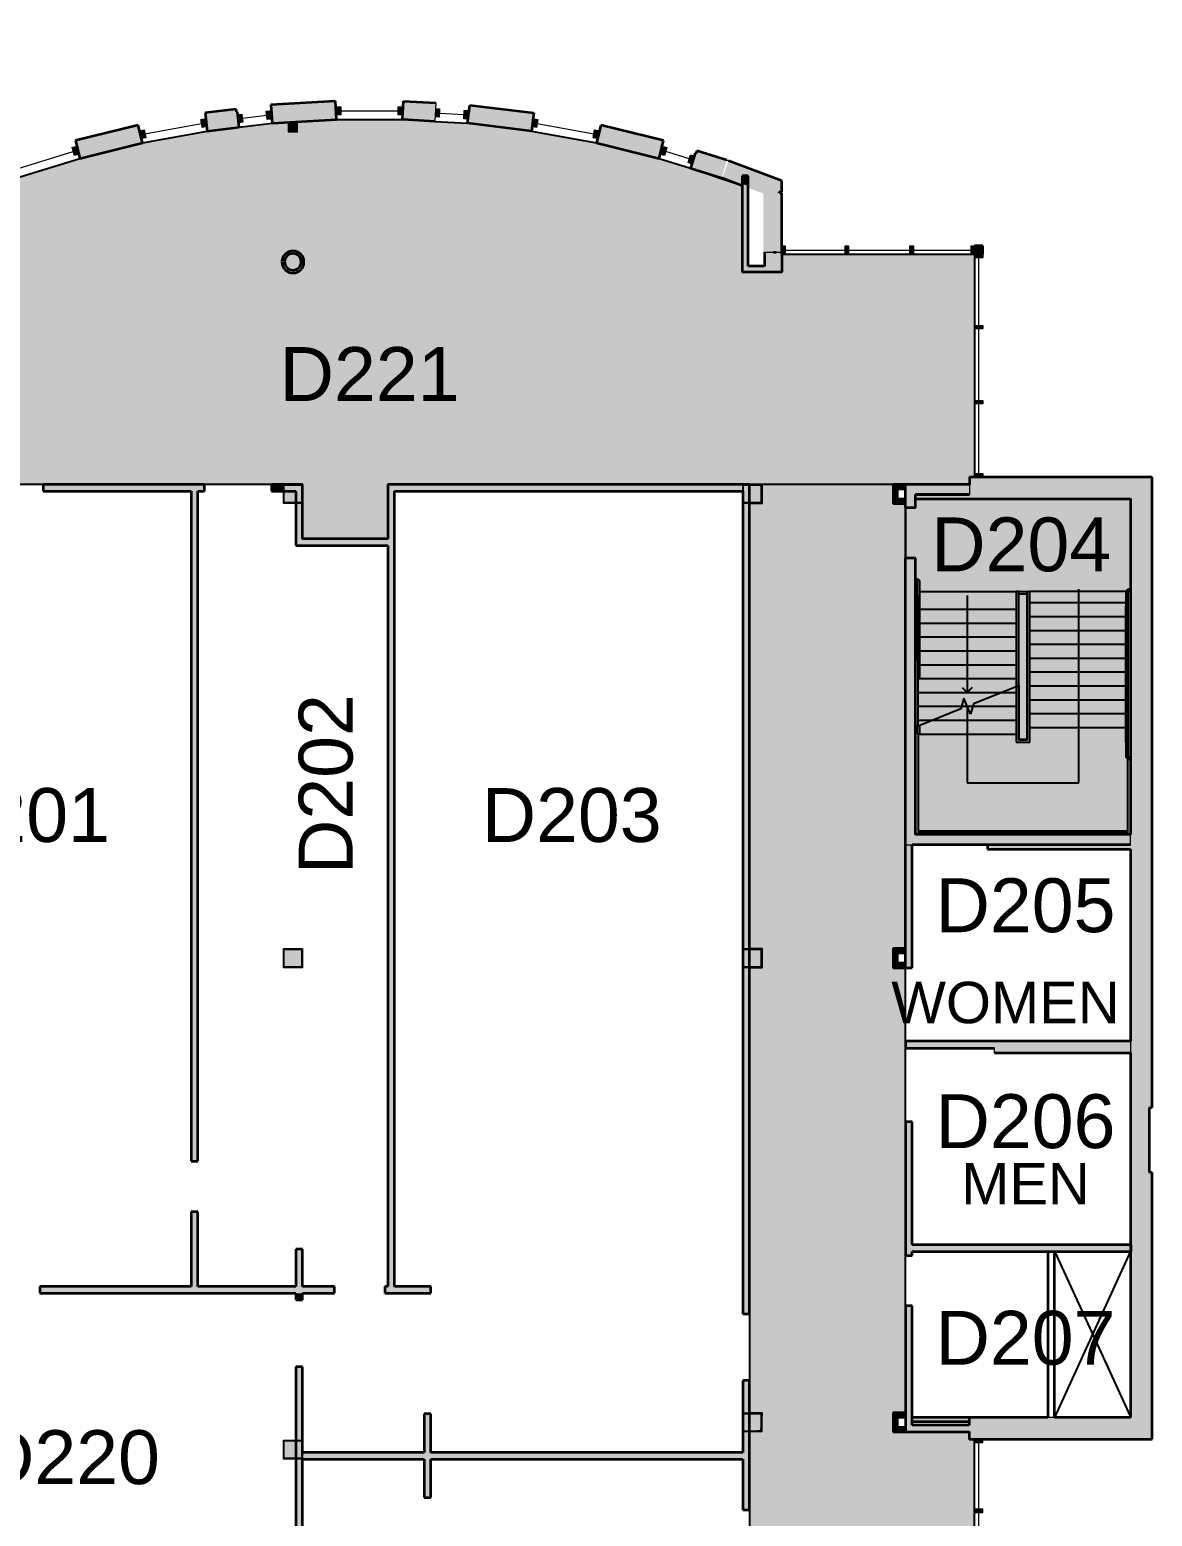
# Model space of a CAD drawing. Extents: x 674 to 9317, y -1087 to 3542.
# Drawn here: x 8124 to 8936, y 1710 to 2786 of the extents above; entities that cross this region are included whole.
import ezdxf

# ---------------------------------------------------------------- set-up
doc = ezdxf.new("R2010")
doc.units = 0
doc.header["$LTSCALE"] = 0.004
doc.header["$MEASUREMENT"] = 0
for name, color, linetype in [('CORRIDOR HATCH', 253, 'CONTINUOUS'), ('SOLID', 7, 'CONTINUOUS'), ('STAIR', 252, 'CONTINUOUS')]:
    doc.layers.add(name, color=color, linetype=linetype)
for name, color, linetype, lineweight in [('Room Number', 7, 'CONTINUOUS', 9), ('S-COLS', 7, 'CONTINUOUS', 9), ('WALL', 7, 'CONTINUOUS', 0)]:
    doc.layers.add(name, color=color, linetype=linetype, lineweight=lineweight)
doc.styles.add('style3', font='arial.ttf')

# ---------------------------------------------------------------- blocks, each defined once
blk = doc.blocks.new('Railing - Railing_1-75-Second Floor Plan')
at = {"layer": 'STAIR'}
for p, q in [((-91941, 101381), (-91941, 101423)), ((-91732, 101423), (-91941, 101423)), ((-89173, 101423), (-91732, 101423)), ((-89173, 101177), (-89173, 101423)), ((-91732, 101381), (-91941, 101381)), ((-91937, 101381), (-91937, 101222)), ((-91895, 101222), (-91937, 101222)), ((-91937, 101222), (-91937, 101177)), ((-91937, 101177), (-91872, 101177)), ((-91895, 101381), (-91895, 101222)), ((-91895, 101222), (-91895, 101219)), ((-91895, 101219), (-91872, 101219)), ((-91872, 101219), (-90212, 101219)), ((-91872, 101177), (-90195, 101177)), ((-89215, 101381), (-91732, 101381)), ((-90195, 101177), (-90212, 101219)), ((-90212, 101219), (-89322, 101219)), ((-90195, 101177), (-89322, 101177)), ((-89322, 101219), (-89215, 101219)), ((-89322, 101177), (-89173, 101177)), ((-89215, 101219), (-89215, 101381))]:
    blk.add_line(p, q, dxfattribs=at)
blk = doc.blocks.new('Railing - 1 1_2_ Handrail_1-17-Second Floor Plan')
at = {"layer": 'STAIR'}
for p, q in [((19, 0), (-19, 0)), ((-19, 0), (-19, -267)), ((19, -267), (19, 0)), ((-38, -286), (-57, -286)), ((-57, -324), (-38, -324)), ((-25, -280), (-25, -280)), ((-16, -320), (-16, -319)), ((2, -307), (2, -307)), ((15, -289), (15, -289))]:
    blk.add_line(p, q, dxfattribs=at)
for points in [[(-19, -267), (-19, -267), (-19, -268), (-19, -269), (-19, -270), (-19, -270), (-20, -271), (-20, -272), (-20, -273), (-20, -273), (-21, -274), (-21, -275), (-21, -275), (-22, -276), (-22, -277), (-22, -277), (-23, -278), (-23, -279), (-24, -279), (-24, -280), (-25, -280)], [(15, -289), (15, -287), (16, -285), (17, -283), (17, -281), (18, -279), (18, -276), (19, -274), (19, -272), (19, -270), (19, -267), (19, -267)], [(-25, -280), (-25, -280), (-25, -281), (-26, -281), (-27, -282), (-27, -282), (-28, -283), (-28, -283), (-29, -284), (-30, -284), (-30, -284), (-31, -284), (-32, -285), (-33, -285), (-33, -285), (-34, -285), (-35, -285), (-36, -286), (-36, -286), (-37, -286), (-38, -286), (-38, -286)], [(-38, -324), (-36, -324), (-34, -324), (-31, -323), (-29, -323), (-27, -323), (-25, -322), (-22, -322), (-20, -321), (-18, -320), (-16, -320)], [(-16, -319), (-16, -319), (-14, -318), (-12, -317), (-10, -316), (-8, -315), (-6, -314), (-4, -313), (-2, -311), (0, -310), (1, -308), (2, -307)], [(2, -307), (3, -307), (4, -305), (6, -303), (7, -301), (9, -299), (10, -298), (11, -296), (12, -294), (13, -292), (14, -290), (15, -289)]]:
    blk.add_lwpolyline(points, dxfattribs=at)
blk = doc.blocks.new('Railing - Railing_1-98-Second Floor Plan')
at = {"layer": 'STAIR'}
for p, q in [((-91862, 99396), (-91862, 99401)), ((-90342, 99401), (-91862, 99401)), ((-91862, 99359), (-91862, 99364)), ((-90661, 99359), (-91862, 99359)), ((-89472, 99373), (-89483, 99401)), ((-89322, 99401), (-89483, 99401)), ((-89466, 99359), (-89472, 99373)), ((-89322, 99359), (-89466, 99359)), ((-89322, 99401), (-89322, 99359))]:
    blk.add_line(p, q, dxfattribs=at)
at = {"layer": 'STAIR', "extrusion": (0, 0, -1), "zscale": -1, "rotation": 90}
blk.add_blockref('Railing - 1 1_2_ Handrail_1-17-Second Floor Plan', (91850, 99380), dxfattribs=at)
blk = doc.blocks.new('Railing - 1 1_2_ Handrail_1-16-Second Floor Plan')
at = {"layer": 'STAIR'}
for p, q in [((-57, 324), (-57, 286)), ((-38, 324), (-57, 324)), ((-57, 286), (-38, 286)), ((-25, 280), (-25, 280)), ((-16, 319), (-16, 320)), ((2, 307), (2, 307)), ((15, 289), (15, 289)), ((-19, 267), (-19, 13)), ((19, 13), (19, 267)), ((2, 0), (-2, 0))]:
    blk.add_line(p, q, dxfattribs=at)
for points in [[(-16, 320), (-17, 320), (-20, 321), (-22, 321), (-24, 322), (-26, 323), (-28, 323), (-31, 323), (-33, 324), (-35, 324), (-37, 324), (-38, 324)], [(-38, 286), (-37, 286), (-37, 286), (-36, 286), (-35, 286), (-34, 285), (-34, 285), (-33, 285), (-32, 285), (-31, 285), (-31, 284), (-30, 284), (-29, 284), (-29, 283), (-28, 283), (-27, 282), (-27, 282), (-26, 282), (-26, 281), (-25, 281), (-25, 280)], [(-25, 280), (-24, 280), (-24, 279), (-23, 279), (-23, 278), (-22, 278), (-22, 277), (-22, 276), (-21, 276), (-21, 275), (-21, 274), (-20, 274), (-20, 273), (-20, 272), (-20, 271), (-19, 271), (-19, 270), (-19, 269), (-19, 268), (-19, 268), (-19, 267), (-19, 267)], [(2, 307), (2, 308), (0, 309), (-2, 311), (-3, 312), (-5, 314), (-7, 315), (-9, 316), (-11, 317), (-13, 318), (-15, 319), (-16, 319)], [(15, 289), (15, 289), (14, 291), (13, 293), (11, 295), (10, 297), (9, 299), (8, 301), (6, 303), (5, 304), (3, 306), (2, 307)], [(19, 267), (19, 269), (19, 271), (19, 274), (18, 276), (18, 278), (17, 280), (17, 282), (16, 285), (15, 287), (15, 289)]]:
    blk.add_lwpolyline(points, dxfattribs=at)
blk = doc.blocks.new('Railing - 1 1_2_ Handrail_1-15-Second Floor Plan')
at = {"layer": 'STAIR'}
for p, q in [((-19, -13), (-19, -267)), ((-2, 0), (2, 0)), ((19, -267), (19, -13)), ((-57, -286), (-57, -324)), ((-38, -286), (-57, -286)), ((-57, -324), (-38, -324)), ((-25, -280), (-25, -280)), ((-16, -320), (-16, -319)), ((2, -307), (2, -307)), ((15, -289), (15, -289))]:
    blk.add_line(p, q, dxfattribs=at)
for points in [[(-19, -267), (-19, -267), (-19, -268), (-19, -269), (-19, -270), (-19, -270), (-20, -271), (-20, -272), (-20, -273), (-20, -273), (-21, -274), (-21, -275), (-21, -275), (-22, -276), (-22, -277), (-22, -277), (-23, -278), (-23, -279), (-24, -279), (-24, -280), (-25, -280)], [(15, -289), (15, -287), (16, -285), (17, -283), (17, -281), (18, -279), (18, -276), (19, -274), (19, -272), (19, -270), (19, -267), (19, -267)], [(-25, -280), (-25, -280), (-25, -281), (-26, -281), (-27, -282), (-27, -282), (-28, -283), (-28, -283), (-29, -284), (-30, -284), (-30, -284), (-31, -284), (-32, -285), (-33, -285), (-33, -285), (-34, -285), (-35, -285), (-36, -286), (-36, -286), (-37, -286), (-38, -286), (-38, -286)], [(-38, -324), (-36, -324), (-34, -324), (-31, -323), (-29, -323), (-27, -323), (-25, -322), (-22, -322), (-20, -321), (-18, -320), (-16, -320)], [(-16, -319), (-16, -319), (-14, -318), (-12, -317), (-10, -316), (-8, -315), (-6, -314), (-4, -313), (-2, -311), (0, -310), (1, -308), (2, -307)], [(2, -307), (3, -307), (4, -305), (6, -303), (7, -301), (9, -299), (10, -298), (11, -296), (12, -294), (13, -292), (14, -290), (15, -289)]]:
    blk.add_lwpolyline(points, dxfattribs=at)
blk = doc.blocks.new('Railing - Railing_1-102-Second Floor Plan')
at = {"layer": 'STAIR'}
for p, q in [((-91671, 103191), (-91671, 103233)), ((-89171, 103233), (-91671, 103233)), ((-89171, 103191), (-91671, 103191)), ((-89171, 103233), (-89171, 103228)), ((-89171, 103196), (-89171, 103191))]:
    blk.add_line(p, q, dxfattribs=at)
at = {"layer": 'STAIR', "rotation": 270}
for name, p in [('Railing - 1 1_2_ Handrail_1-15-Second Floor Plan', (-91659, 103212)), ('Railing - 1 1_2_ Handrail_1-16-Second Floor Plan', (-89184, 103212))]:
    blk.add_blockref(name, p, dxfattribs=at)
blk = doc.blocks.new('Column - Architectural - Gypsum Fire Rating Wrap - 16mm Type X Gypsum - 350x350_1-113-Second Floor Plan')
at = {"layer": 'S-COLS'}
for p, q in [((-175, 175), (175, 175)), ((-175, -175), (-175, 175)), ((-175, 159), (175, 159)), ((-159, -159), (-159, 159)), ((159, 159), (159, -159)), ((175, 175), (175, -175)), ((175, -159), (-175, -159)), ((175, -175), (-175, -175))]:
    blk.add_line(p, q, dxfattribs=at)
blk = doc.blocks.new('Column - Architectural - Gypsum Fire Rating Wrap - 16mm Type X Gypsum - 350x350_1-114-Second Floor Plan')
at = {"layer": 'S-COLS'}
for p, q in [((-175, 175), (175, 175)), ((-175, -175), (-175, 175)), ((-175, 159), (175, 159)), ((-159, -159), (-159, 159)), ((159, 159), (159, -159)), ((175, 175), (175, -175)), ((175, -159), (-175, -159)), ((175, -175), (-175, -175))]:
    blk.add_line(p, q, dxfattribs=at)
blk = doc.blocks.new('Column - Architectural - Gypsum Fire Rating Wrap - 16mm Type X Gypsum - 350x350_1-123-Second Floor Plan')
at = {"layer": 'S-COLS'}
for p, q in [((-175, 175), (175, 175)), ((-175, -175), (-175, 175)), ((-175, 159), (175, 159)), ((-159, -159), (-159, 159)), ((159, 159), (159, -159)), ((175, 175), (175, -175)), ((175, -159), (-175, -159)), ((175, -175), (-175, -175))]:
    blk.add_line(p, q, dxfattribs=at)
blk = doc.blocks.new('Column - Architectural - Gypsum Fire Rating Wrap - 16mm Type X Gypsum - 350x350_1-134-Second Floor Plan')
at = {"layer": 'S-COLS'}
for p, q in [((-175, 175), (175, 175)), ((-175, -175), (-175, 175)), ((-175, 159), (175, 159)), ((-159, -159), (-159, 159)), ((159, 159), (159, -159)), ((175, 175), (175, -175)), ((175, -159), (-175, -159)), ((175, -175), (-175, -175))]:
    blk.add_line(p, q, dxfattribs=at)
blk = doc.blocks.new('Column - Architectural - Gypsum Fire Rating Wrap - 16mm Type X Gypsum - 350x350_1-135-Second Floor Plan')
at = {"layer": 'S-COLS'}
for p, q in [((-175, 175), (175, 175)), ((-175, -175), (-175, 175)), ((-175, 159), (175, 159)), ((-159, -159), (-159, 159)), ((159, 159), (159, -159)), ((175, 175), (175, -175)), ((175, -159), (-175, -159)), ((175, -175), (-175, -175))]:
    blk.add_line(p, q, dxfattribs=at)
blk = doc.blocks.new('Column - Architectural - Gypsum Fire Rating Wrap - 16mm Type X Gypsum - 350x350_1-194-Second Floor Plan')
at = {"layer": 'S-COLS'}
for p, q in [((-175, 175), (175, 175)), ((-175, -175), (-175, 175)), ((-175, 159), (175, 159)), ((-159, -159), (-159, 159)), ((159, 159), (159, -159)), ((175, 175), (175, -175)), ((175, -159), (-175, -159)), ((175, -175), (-175, -175))]:
    blk.add_line(p, q, dxfattribs=at)

msp = doc.modelspace()

# ---------------------------------------------------------------- hatches: boundary and pattern name
at = {"layer": 'CORRIDOR HATCH'}
h = msp.add_hatch(color=256, dxfattribs=at)
h.dxf.hatch_style = 1
h.paths.add_polyline_path([(2231.1, 2606.9), (2231.1, 2457.7), (2623.6, 2457.7), (2623.6, 2472.4), (2636.2, 2472.4), (2636.2, 2600.4), (2623.6, 2600.4), (2623.6, 2606.9)])
h.paths.add_polyline_path([(953.3, 1816.2), (958.8, 1818.6), (960.7, 1814.1), (993.8, 1828.3), (991.9, 1832.7), (1132.6, 1893), (1137.4, 1895), (1123.4, 1930.1), (1108.4, 1973.6), (936.2, 1973.6), (898, 1973.6), (916.1, 1909.4)])
h.paths.add_polyline_path([(1791.5, 1230.9), (1791.5, 1226), (1787.5, 1226), (1787.5, 1036.4), (1892.1, 1036.4), (1892.1, 1226), (1827.5, 1226), (1827.5, 1230.9)])
h.paths.add_polyline_path([(2220.7, 1025), (2220.7, 1003.4), (2225.1, 1003.4), (2225.1, 992.4), (2220.7, 992.4), (2220.7, 798.4), (2225.1, 798.4), (2225.1, 794), (2383.1, 794), (2383.1, 797.4), (2392.1, 797.4), (2392.1, 794), (2536.1, 794), (2536.1, 814.5), (2540.9, 814.5), (2540.9, 914.5), (2536.1, 914.5), (2536.1, 935), (2366.1, 935), (2366.1, 1025)])
h.paths.add_polyline_path([(3828, 1219.5), (3828, 1008.4), (4073.1, 1008.4), (4073.1, 1019.9), (4078, 1019.9), (4078, 1207.9), (4073.1, 1207.9), (4073.1, 1219.5)])
h.paths.add_polyline_path([(4403.6, 2785.9), (4403.6, 2617.9), (4655.6, 2617.9), (4655.6, 2659.9), (4667.6, 2659.9), (4667.6, 2731.9), (4655.6, 2731.9), (4655.6, 2785.9)])
h.paths.add_polyline_path([(5211.2, -706.1), (5211.2, -712.1), (5201.2, -712.1), (5201.2, -962.1), (5255.2, -962.1), (5255.2, -712.1), (5247.2, -712.1), (5247.2, -706.1)])
h.paths.add_polyline_path([(5585.6, 613.9), (5585.6, 601.9), (5401.6, 601.9), (5401.6, 437.9), (5663.6, 437.9), (5663.6, 601.9), (5657.6, 601.9), (5657.6, 613.9)])
edge = h.paths.add_edge_path()
edge.add_arc((5687.6, 1657.9), 71.8, 270, 450)
edge.add_line((5687.6, 1729.7), (5587.9, 1729.9))
edge.add_line((5587.9, 1729.9), (5587.9, 1727.3))
edge.add_line((5587.9, 1727.3), (5577.4, 1727.3))
edge.add_line((5577.4, 1727.3), (5577.4, 1725.8))
edge.add_line((5577.4, 1725.8), (5578.9, 1725.8))
edge.add_line((5578.9, 1725.8), (5578.9, 1659.9))
edge.add_line((5578.9, 1659.9), (5587.9, 1659.9))
edge.add_line((5587.9, 1659.9), (5587.9, 1585.9))
edge.add_line((5587.9, 1585.9), (5681.6, 1585.9))
edge.add_line((5681.6, 1585.9), (5687.6, 1586.1))
h.paths.add_polyline_path([(6335.6, 2785.9), (6335.6, 2617.9), (6527.6, 2617.9), (6527.6, 2605.9), (6599.6, 2605.9), (6599.6, 2617.9), (6605.6, 2617.9), (6605.6, 2785.9)])
h.paths.add_polyline_path([(7421.6, 613.9), (7421.6, 601.9), (7415.6, 601.9), (7415.6, 433.9), (7679.6, 433.9), (7679.6, 601.9), (7493.6, 601.9), (7493.6, 613.9)])
h.paths.add_polyline_path([(8765, 2446.3), (8765, 2440), (8757.8, 2440), (8757.8, 2403.5), (8765, 2403.5), (8765, 2203.3), (8920.7, 2203.3), (8920.7, 2446.3)])
h = msp.add_hatch(color=256, dxfattribs=at)
h.dxf.hatch_style = 1
h.paths.add_polyline_path([(7691.6, 2604.3), (7975, 2604.3), (7975, 2603.6), (7988.8, 2603.6), (7988.8, 2624.9), (7989.6, 2624.9), (7989.6, 2623.4), (7998.1, 2623.4), (8071, 2623.4), (8071, 2610.7), (8100, 2610.7), (8100, 2673.1), (8114.5, 2678.6), (8160.1, 2692.8), (8205.4, 2704), (8252.4, 2712.6), (8275.6, 2715.4), (8299.3, 2718.2), (8345.9, 2721), (8393.7, 2721), (8417.1, 2719.6), (8440.8, 2718.2), (8487.2, 2712.6), (8534.2, 2704), (8579.5, 2692.8), (8602.2, 2685.8), (8639.6, 2673.1), (8639.6, 2610.7), (8668.6, 2610.7), (8668.6, 2623.4), (8807.9, 2623.4), (8807.9, 2462.1), (8804.1, 2462.1), (8804.1, 2456.8), (8748.9, 2456.8), (8653.8, 2456.8), (8383.1, 2456.8), (8383.1, 2417.4), (8321.3, 2417.4), (8321.3, 2456.8), (7988.8, 2456.8), (7988.8, 2464.2), (7975.6, 2464.2), (7901.1, 2463.2), (7691.7, 2463.2), (7691.6, 2461.9)])
h = msp.add_hatch(color=256, dxfattribs=at)
h.dxf.hatch_style = 1
h.paths.add_polyline_path([(8653.8, 2456.8), (8653.8, 2443), (8644.9, 2443), (8644.9, 2120.8), (8653.8, 2120.8), (8653.8, 2107), (8644.9, 2107), (8644.9, 1784.8), (8653.8, 1784.8), (8653.1, 1771.7), (8644.9, 1771), (8644.9, 1448.8), (8653.8, 1448.8), (8653.8, 1435), (8644.9, 1435), (8644.9, 1175.8), (8613.4, 1175.8), (8613.4, 1112.8), (8653.1, 1112.8), (8653.8, 1112.8), (8653.8, 1099), (8644.9, 1099), (8644.9, 889.2), (8605.5, 889.2), (8605.5, 805.3), (8644.9, 805.3), (8644.9, 776.8), (8653.8, 776.8), (8653.8, 763), (8748.9, 763), (8748.9, 776.8), (8841.1, 776.8), (8841.1, 879.2), (8757.8, 879.2), (8757.8, 1099), (8748.9, 1099), (8748.9, 1112.8), (8757.8, 1112.8), (8757.8, 1435), (8748.9, 1435), (8748.9, 1448.8), (8804, 1448.8), (8804, 1454.1), (8807.9, 1454.1), (8807.9, 1765.8), (8804, 1765.8), (8804, 1771), (8748.9, 1771), (8748.9, 1784.8), (8757.8, 1784.8), (8757.8, 2107), (8748.9, 2107), (8748.9, 2120.8), (8757.8, 2120.8), (8757.8, 2443), (8748.9, 2443), (8748.9, 2456.8)])
at = {"layer": 'SOLID'}
for points in [[(8345.1, 2734.3), (8298.5, 2731.5), (8299.3, 2718.2), (8345.9, 2721)], [(8417.1, 2719.6), (8417.9, 2732.9), (8394.5, 2734.3), (8393.7, 2721)], [(8273.4, 2728.5), (8250.8, 2725.7), (8252.4, 2712.6), (8275.6, 2715.4), (8274.3, 2726.5), (8273.6, 2726.5)], [(8440.8, 2718.2), (8487.2, 2712.6), (8488.8, 2725.7), (8442.4, 2731.3)], [(8160.1, 2692.8), (8205.4, 2704), (8202.3, 2716.8), (8156.9, 2705.7)], [(8582.7, 2705.7), (8537.3, 2716.8), (8534.2, 2704), (8579.5, 2692.8)], [(8602.2, 2685.8), (8624.6, 2678.8), (8628.6, 2691.5), (8606.7, 2698.2), (8606.1, 2696.3), (8605.5, 2696.5)], [(8655, 2667.3), (8668.3, 2676.5), (8629.8, 2691), (8625.1, 2678.6), (8639.6, 2673.1), (8639.6, 2680.2), (8643.9, 2680.2), (8643.9, 2671.5)], [(8643.9, 2671.5), (8643.9, 2680.2), (8639.6, 2680.2), (8639.6, 2673.1), (8640.4, 2672.9), (8640.4, 2674.1), (8643.1, 2673.1), (8643.1, 2671.8)], [(8655, 2667.3), (8655, 2624.9), (8655.7, 2624.9), (8662.3, 2624.9), (8664.3, 2624.9), (8668.3, 2624.9), (8668.3, 2667.8), (8666.3, 2667.8), (8666.3, 2668.5), (8668.3, 2668.5), (8668.3, 2676.5)], [(8133.5, 2451.9), (8240.7, 2451.9), (8245.6, 2451.9), (8250.5, 2451.9), (8250.5, 2456.8), (8133.5, 2456.8)], [(8298.8, 2451.9), (8307.5, 2451.9), (8307.5, 2456.8), (8298.8, 2456.8)], [(8321.3, 2443), (8321.3, 2456.8), (8312.4, 2456.8), (8307.5, 2456.8), (8307.5, 2443), (8312.4, 2443)], [(8383.1, 2456.8), (8383.1, 1876.3), (8388, 1876.3), (8388, 2451.9), (8388, 2456.8)], [(8388, 2456.8), (8388, 2451.9), (8640, 2451.9), (8640, 2456.8)], [(8640, 2451.9), (8640, 2456.8), (8640, 2456.8), (8640, 2451.9)], [(8653.8, 2443), (8653.8, 2456.8), (8644.9, 2456.8), (8640, 2456.8), (8640, 2443), (8644.9, 2443)], [(8757.8, 2456.8), (8748.9, 2456.8), (8748.9, 2453.7), (8752, 2453.7), (8757.8, 2453.7)], [(8748.9, 2453.7), (8748.9, 2443), (8752, 2443), (8752, 2446.2), (8752, 2453.7)], [(8804.1, 2446.3), (8920.7, 2446.3), (8936.5, 2446.3), (8936.5, 2462.1), (8804.1, 2462.1), (8804.1, 2456.8), (8804.1, 2449.6), (8804.1, 2449.4)], [(8240.7, 2451.9), (8240.7, 1966.9), (8245.6, 1966.9), (8245.6, 2451.9)], [(8316.4, 2443), (8316.4, 2417.4), (8321.3, 2417.4), (8321.3, 2443)], [(8644.9, 2443), (8640, 2443), (8640, 2120.8), (8644.9, 2120.8)], [(8752, 2443), (8757.8, 2443), (8757.8, 2446.2), (8752, 2446.2)], [(8804.1, 2449.4), (8765, 2449.4), (8765, 2446.3), (8804.1, 2446.3)], [(8920.7, 2446.3), (8920.7, 2203.3), (8920.7, 2196), (8920.7, 2192.9), (8920.7, 2053.9), (8920.7, 2045.4), (8920.7, 2005.9), (8934.5, 2005.9), (8936.5, 2005.9), (8936.5, 2446.3)], [(8316.4, 2412.6), (8383.1, 2412.6), (8383.1, 2417.4), (8321.3, 2417.4), (8316.4, 2417.4)], [(8757.8, 2196), (8757.8, 2107), (8762.7, 2107), (8762.7, 2196)], [(8920.7, 2196), (8817.3, 2196), (8817.3, 2192.9), (8920.7, 2192.9)], [(8321.3, 2107), (8321.3, 2120.8), (8312.4, 2120.8), (8307.5, 2120.8), (8307.5, 2107), (8312.4, 2107)], [(8640, 2120.8), (8644.9, 2120.8), (8644.9, 2120.8), (8640, 2120.8)], [(8653.8, 2107), (8653.8, 2120.8), (8644.9, 2120.8), (8640, 2120.8), (8640, 2107), (8644.9, 2107)], [(8757.8, 2120.8), (8748.9, 2120.8), (8748.9, 2117.7), (8752, 2117.7), (8757.8, 2117.7)], [(8748.9, 2117.7), (8748.9, 2107), (8752, 2107), (8752, 2110.2), (8752, 2117.7)], [(8752, 2107), (8757.8, 2107), (8757.8, 2110.2), (8752, 2110.2)], [(8640, 2107), (8640, 1856.4), (8644.9, 1856.4), (8644.9, 2107)], [(8920.7, 2005.9), (8920.7, 1958.7), (8934.5, 1958.7), (8934.5, 2005.9)], [(8757.8, 1995.5), (8757.8, 1898.7), (8762.7, 1898.7), (8762.7, 1901.6), (8762.7, 1906.5), (8762.7, 1995.5)], [(8920.7, 1781.5), (8920.7, 1765.8), (8936.5, 1765.8), (8936.5, 1958.7), (8934.5, 1958.7), (8920.7, 1958.7), (8920.7, 1906.5), (8921.3, 1906.5), (8921.3, 1901.6), (8920.7, 1901.6)], [(8240.7, 1930.4), (8240.7, 1876.3), (8245.6, 1876.3), (8245.6, 1930.4)], [(8762.7, 1906.5), (8762.7, 1901.6), (8920.7, 1901.6), (8920.7, 1906.5)], [(8921.3, 1901.6), (8921.3, 1906.5), (8920.7, 1906.5), (8920.7, 1901.6)], [(8920.7, 1901.6), (8921.3, 1901.6), (8921.3, 1906.5), (8920.7, 1906.5)], [(8321.3, 1876.3), (8321.3, 1903.2), (8316.4, 1903.2), (8316.4, 1876.3)], [(8344.5, 1876.3), (8245.6, 1876.3), (8240.7, 1876.3), (8131.3, 1876.3), (8131.3, 1871.4), (8344.5, 1871.4)], [(8414.3, 1876.3), (8388, 1876.3), (8383.1, 1876.3), (8381, 1876.3), (8381, 1871.4), (8414.3, 1871.4)], [(8321.3, 1866.5), (8321.3, 1871.4), (8316.4, 1871.4), (8316.4, 1866.5)], [(8757.8, 1862.2), (8757.8, 1771), (8762.7, 1771), (8762.7, 1775.9), (8762.7, 1862.2)], [(8321.3, 1765.1), (8321.3, 1818.2), (8316.4, 1818.2), (8316.4, 1765.1)], [(8644.9, 1808.1), (8640, 1808.1), (8640, 1784.8), (8644.9, 1784.8)], [(8640, 1784.8), (8644.9, 1784.8), (8644.9, 1784.8), (8640, 1784.8)], [(8653.8, 1771), (8653.8, 1784.8), (8644.9, 1784.8), (8640, 1784.8), (8640, 1771), (8644.9, 1771)], [(8757.8, 1784.8), (8748.9, 1784.8), (8748.9, 1781.7), (8752, 1781.7), (8757.8, 1781.7)], [(8748.9, 1781.7), (8748.9, 1774.2), (8752, 1774.2), (8752, 1781.7)], [(8762.7, 1781.5), (8762.7, 1778.4), (8804, 1778.4), (8804, 1781.5)], [(8804, 1775.9), (8762.7, 1775.9), (8762.7, 1771), (8804, 1771)], [(8920.7, 1781.5), (8865.6, 1781.5), (8860.9, 1781.5), (8804.1, 1781.5), (8804.1, 1778.4), (8804, 1778.4), (8804, 1775.9), (8804, 1771), (8804, 1765.8), (8920.7, 1765.8)], [(8804, 1778.4), (8804.1, 1778.4), (8804.1, 1781.5), (8804, 1781.5)], [(8804.1, 1778.4), (8804.1, 1781.5), (8804, 1781.5), (8804, 1778.4)], [(8321.3, 1751.3), (8321.3, 1765.1), (8312.4, 1765.1), (8307.5, 1765.1), (8307.5, 1751.3), (8312.4, 1751.3)], [(8640, 1771), (8640, 1756.2), (8640, 1751.3), (8640, 1714.7), (8644.9, 1714.7), (8644.9, 1771)], [(8748.9, 1771), (8757.8, 1771), (8757.8, 1774.2), (8752, 1774.2), (8748.9, 1774.2)], [(8320.6, 1756.2), (8320.6, 1751.3), (8321.3, 1751.3), (8321.3, 1756.2)], [(8640, 1751.3), (8640, 1756.2), (8321.3, 1756.2), (8321.3, 1751.3)], [(8316.4, 1751.3), (8316.4, 1619.7), (8321.3, 1619.7), (8321.3, 1751.3)]]:
    msp.add_hatch(color=256, dxfattribs=at).paths.add_polyline_path(points, flags=0)
h = msp.add_hatch(color=256, dxfattribs=at)
h.dxf.hatch_style = 1
h.paths.add_polyline_path([(8317.8, 2719.4), (8311, 2718.9), (8311, 2712), (8317.8, 2712)])
h = msp.add_hatch(color=256, dxfattribs=at)
h.dxf.hatch_style = 1
h.paths.add_polyline_path([(8643.9, 2680.2), (8639.6, 2680.2), (8639.6, 2610.7), (8668.6, 2610.7), (8668.5, 2623.4), (8668.3, 2623.4), (8668.3, 2624.9), (8668.3, 2624.9), (8664.3, 2624.9), (8662.3, 2624.9), (8655.7, 2624.9), (8655.7, 2614.9), (8643.9, 2614.9)])
h = msp.add_hatch(color=256, dxfattribs=at)
edge = h.paths.add_edge_path(flags=0)
edge.add_arc((8314.4, 2617.9), 8, 0, 180)
edge.add_line((8306.4, 2617.9), (8308.4, 2617.9))
edge.add_arc((8314.4, 2617.9), 6, 0, 180, ccw=False)
edge.add_line((8320.4, 2617.9), (8322.4, 2617.9))
for points in [[(8813.9, 2629.4), (8807.9, 2629.4), (8807.9, 2623.4), (8813.9, 2623.4)], [(8822.2, 2053.7), (8757.8, 2053.7), (8757.8, 2048.8), (8822.2, 2048.8)], [(8920.7, 2053.9), (8882.3, 2053.9), (8881.3, 2053.9), (8822.2, 2053.9), (8822.2, 2045.4), (8920.7, 2045.4)]]:
    msp.add_hatch(color=256, dxfattribs=at).paths.add_polyline_path(points)
h = msp.add_hatch(color=256, dxfattribs=at)
edge = h.paths.add_edge_path(flags=0)
edge.add_arc((8314.4, 2617.9), 6, -180, 0, ccw=False)
edge.add_line((8308.4, 2617.9), (8306.4, 2617.9))
edge.add_arc((8314.4, 2617.9), 8, 180, 360)
edge.add_line((8322.4, 2617.9), (8320.4, 2617.9))
h = msp.add_hatch(color=256, dxfattribs=at)
h.paths.add_polyline_path([(8804.1, 2456.8), (8757.8, 2456.8), (8757.8, 2440), (8765, 2440), (8765, 2449.6), (8804.1, 2449.6)])
h.paths.add_polyline_path([(8765, 2403.5), (8757.8, 2403.5), (8757.8, 2196), (8762.7, 2196), (8920.7, 2196), (8920.7, 2203.3), (8765, 2203.3)])
h = msp.add_hatch(color=256, dxfattribs=at)
h.paths.add_polyline_path([(8414.3, 1784.1), (8409.4, 1784.1), (8409.4, 1756.2), (8414.3, 1756.2)])
h.paths.add_polyline_path([(8414.3, 1751.3), (8409.4, 1751.3), (8409.4, 1723.4), (8414.3, 1723.4)])
at = {"layer": 'WALL'}
for points in [[(8274.9, 2724.5), (8275.6, 2718.6), (8278.1, 2718.9), (8277.4, 2724.8)], [(8295.1, 2727), (8295.8, 2721), (8298.3, 2721.3), (8297.6, 2727.3)], [(8346.4, 2730.2), (8346.4, 2724.2), (8349, 2724.2), (8349, 2730.2)], [(8390.6, 2730.2), (8390.6, 2724.2), (8393.2, 2724.2), (8393.2, 2730.2)], [(8418.1, 2728.7), (8417.7, 2722.8), (8420.2, 2722.6), (8420.6, 2728.6)], [(8438.4, 2727.5), (8438, 2721.5), (8440.5, 2721.4), (8440.9, 2727.4)], [(8204.3, 2713.1), (8205.4, 2707.2), (8207.8, 2707.6), (8206.8, 2713.5)], [(8247.8, 2721), (8248.8, 2715.2), (8251.3, 2715.6), (8250.2, 2721.5)], [(8489.3, 2721.5), (8488.3, 2715.6), (8490.7, 2715.2), (8491.8, 2721)], [(8532.8, 2713.5), (8531.8, 2707.6), (8534.2, 2707.2), (8535.3, 2713.1)], [(8154.5, 2700.7), (8156.2, 2695), (8158.6, 2695.7), (8156.9, 2701.4)], [(8583.4, 2695), (8585.1, 2700.7), (8582.7, 2701.4), (8581, 2695.7)], [(8602.8, 2688.9), (8604.5, 2694.6), (8602.1, 2695.4), (8600.4, 2689.7)], [(8668.3, 2629.4), (8668.3, 2623.4), (8670.8, 2623.4), (8670.8, 2629.4)], [(8714.1, 2629.4), (8714.1, 2623.4), (8716.6, 2623.4), (8716.6, 2629.4)], [(8761.1, 2629.4), (8761.1, 2623.4), (8763.6, 2623.4), (8763.6, 2629.4)], [(8805.4, 2629.4), (8805.4, 2623.4), (8807.9, 2623.4), (8807.9, 2629.4)], [(8807.9, 2620.9), (8813.9, 2620.9), (8813.9, 2623.4), (8807.9, 2623.4)], [(8807.9, 2569.4), (8813.9, 2569.4), (8813.9, 2571.9), (8807.9, 2571.9)], [(8807.9, 2515.1), (8813.9, 2515.1), (8813.9, 2517.6), (8807.9, 2517.6)], [(8807.9, 2462.1), (8813.9, 2462.1), (8813.9, 2464.6), (8807.9, 2464.6)], [(8813.9, 1763.2), (8807.9, 1763.2), (8807.9, 1765.8), (8813.9, 1765.8)], [(8813.9, 1712.6), (8807.9, 1712.6), (8807.9, 1715.1), (8813.9, 1715.1)]]:
    msp.add_hatch(color=256, dxfattribs=at).paths.add_polyline_path(points)

# ---------------------------------------------------------------- linework, layer by layer
at = {"layer": 'CORRIDOR HATCH'}
for points in [[(8114.5, 2678.6), (8160.1, 2692.8), (8205.4, 2704), (8252.4, 2712.6), (8275.6, 2715.4), (8299.3, 2718.2), (8345.9, 2721), (8393.7, 2721), (8417.1, 2719.6), (8440.8, 2718.2), (8487.2, 2712.6), (8534.2, 2704), (8579.5, 2692.8), (8602.2, 2685.8), (8639.6, 2673.1), (8639.6, 2610.7), (8668.6, 2610.7), (8668.6, 2623.4), (8807.9, 2623.4), (8807.9, 2462.1), (8804.1, 2462.1), (8804.1, 2456.8), (8748.9, 2456.8), (8653.8, 2456.8), (8383.1, 2456.8), (8383.1, 2417.4), (8321.3, 2417.4), (8321.3, 2456.8), (7988.8, 2456.8)], [(8807.9, 1454.1), (8807.9, 1765.8), (8804, 1765.8), (8804, 1771), (8748.9, 1771), (8748.9, 1784.8), (8757.8, 1784.8), (8757.8, 2107), (8748.9, 2107), (8748.9, 2120.8), (8757.8, 2120.8), (8757.8, 2443), (8748.9, 2443), (8748.9, 2456.8), (8653.8, 2456.8), (8653.8, 2443), (8644.9, 2443), (8644.9, 2120.8), (8653.8, 2120.8), (8653.8, 2107), (8644.9, 2107), (8644.9, 1784.8), (8653.8, 1784.8), (8653.1, 1771.7), (8644.9, 1771), (8644.9, 1448.8)]]:
    msp.add_lwpolyline(points, dxfattribs=at)
msp.add_lwpolyline([(8765, 2446.3), (8765, 2440), (8757.8, 2440), (8757.8, 2403.5), (8765, 2403.5), (8765, 2203.3), (8920.7, 2203.3), (8920.7, 2446.3)], close=True, dxfattribs=at)
at = {"layer": 'STAIR'}
for p, q in [((8766.5, 2379.2), (8765, 2379.2)), ((8768, 2379.2), (8837.9, 2379.2)), ((8839.8, 2379.2), (8837.9, 2379.2)), ((8837.9, 2379.2), (8837.9, 2374.1)), ((8839.8, 2379.1), (8839.8, 2379.2)), ((8845.9, 2379.2), (8846, 2379.2)), ((8845.9, 2372), (8845.9, 2379.2)), ((8846, 2379.2), (8845.9, 2379.2)), ((8845.9, 2379.2), (8845.9, 2379.1)), ((8847.7, 2379.2), (8847.9, 2379.2)), ((8847.9, 2379.2), (8847.7, 2379.2)), ((8918.7, 2379.2), (8847.9, 2379.2)), ((8847.9, 2372), (8847.9, 2379.2)), ((8847.9, 2372), (8847.9, 2379.2)), ((8917.5, 2379.2), (8847.9, 2379.2)), ((8847.9, 2376.4), (8847.9, 2379.2)), ((8883.3, 2280.6), (8883.3, 2381)), ((8918.7, 2375.5), (8918.7, 2379.2)), ((8920.7, 2379.2), (8918.7, 2379.2)), ((8918.7, 2375.5), (8918.7, 2379.2)), ((8920.7, 2379.2), (8919.2, 2379.2)), ((8920.7, 2375.5), (8920.7, 2379.2)), ((8767, 2373.7), (8765, 2373.7)), ((8767, 2373.7), (8767, 2375.6)), ((8767, 2282), (8767, 2373.7)), ((8802.4, 2376.5), (8802.4, 2306.2)), ((8837.9, 2374.1), (8837.9, 2310.4)), ((8839.8, 2375.7), (8839.8, 2377.4)), ((8839.8, 2374.1), (8839.8, 2375.7)), ((8839.8, 2311.2), (8839.8, 2374.1)), ((8845.9, 2377.4), (8845.9, 2376.4)), ((8845.9, 2271.9), (8845.9, 2376.4)), ((8845.9, 2272.4), (8845.9, 2372)), ((8847.9, 2270.2), (8847.9, 2376.4)), ((8847.9, 2270.4), (8847.9, 2372)), ((8847.9, 2270.4), (8847.9, 2372)), ((8918.7, 2371), (8847.9, 2371)), ((8917.4, 2371), (8847.9, 2371)), ((8918.7, 2280.6), (8918.7, 2375.5)), ((8918.7, 2280.6), (8918.7, 2375.5)), ((8920.7, 2280.6), (8920.7, 2375.5)), ((8767, 2366.5), (8837.9, 2366.5)), ((8918.7, 2360.9), (8847.9, 2360.9)), ((8917.3, 2360.9), (8847.9, 2360.9)), ((8767, 2356.4), (8837.9, 2356.4)), ((8767, 2346.4), (8837.9, 2346.4)), ((8918.7, 2350.9), (8847.9, 2350.9)), ((8917.3, 2350.9), (8847.9, 2350.9)), ((8767, 2336.3), (8837.9, 2336.3)), ((8918.7, 2340.9), (8847.9, 2340.9)), ((8917.3, 2340.9), (8847.9, 2340.9)), ((8767, 2326.3), (8837.9, 2326.3)), ((8918.7, 2330.8), (8847.9, 2330.8)), ((8917.3, 2330.8), (8847.9, 2330.8)), ((8767, 2316.3), (8837.9, 2316.3)), ((8918.7, 2320.8), (8847.9, 2320.8)), ((8917.3, 2320.8), (8847.9, 2320.8)), ((8767, 2306.2), (8827.5, 2306.2)), ((8798.9, 2309.8), (8802.4, 2306.2)), ((8806, 2309.8), (8802.4, 2306.2)), ((8837.9, 2310.4), (8807.1, 2298)), ((8827.5, 2306.2), (8837.9, 2306.2)), ((8827.5, 2306.2), (8837.9, 2306.2)), ((8838, 2310.5), (8837.9, 2310.4)), ((8837.9, 2310.4), (8838, 2310.5)), ((8837.9, 2310.4), (8837.9, 2270.4)), ((8837.9, 2310.4), (8837.9, 2270.4)), ((8837.9, 2310.4), (8837.9, 2276.5)), ((8839.8, 2311.2), (8839.7, 2311.1)), ((8839.7, 2311.1), (8839.8, 2311.2)), ((8839.8, 2311.2), (8839.8, 2272.4)), ((8839.8, 2311.2), (8839.8, 2276.5)), ((8918.7, 2310.7), (8847.9, 2310.7)), ((8917.3, 2310.7), (8847.9, 2310.7)), ((8767, 2296.2), (8798.3, 2296.2)), ((8797.8, 2294.3), (8768.1, 2282.4)), ((8800.1, 2302), (8797.8, 2294.3)), ((8798.3, 2296.2), (8802.4, 2296.2)), ((8798.3, 2296.2), (8802.4, 2296.2)), ((8804.8, 2290.4), (8800.1, 2302)), ((8802.4, 2296.2), (8806.5, 2296.2)), ((8802.4, 2296.2), (8802.4, 2276.1)), ((8807.1, 2298), (8804.8, 2290.4)), ((8806.5, 2296.2), (8837.9, 2296.2)), ((8806.5, 2296.2), (8837.9, 2296.2)), ((8918.7, 2300.7), (8847.9, 2300.7)), ((8917.3, 2300.7), (8847.9, 2300.7)), ((8766.4, 2281.8), (8765, 2281.2)), ((8765, 2281.2), (8766.4, 2281.8)), ((8765, 2281.2), (8765, 2276.1)), ((8767, 2286.1), (8777.4, 2286.1)), ((8777.4, 2286.1), (8837.9, 2286.1)), ((8777.4, 2286.1), (8837.9, 2286.1)), ((8918.7, 2290.7), (8847.9, 2290.7)), ((8917.3, 2290.7), (8847.9, 2290.7)), ((8765, 2276.1), (8765, 2204.1)), ((8767, 2276.1), (8767, 2206)), ((8767, 2276.1), (8767, 2206)), ((8767, 2276.1), (8767, 2205.2)), ((8768.1, 2276.1), (8837.9, 2276.1)), ((8768.1, 2276.1), (8837.9, 2276.1)), ((8802.4, 2276.1), (8802.4, 2240.7)), ((8837.9, 2276.5), (8837.9, 2270.2)), ((8837.9, 2270.4), (8838, 2270.4)), ((8837.9, 2270.4), (8838, 2270.4)), ((8839.8, 2271.9), (8839.8, 2276.5)), ((8839.8, 2272.4), (8845.9, 2272.4)), ((8839.8, 2271.9), (8839.8, 2272.2)), ((8839.8, 2272.2), (8845.9, 2272.2)), ((8847.7, 2270.4), (8847.9, 2270.4)), ((8847.7, 2270.4), (8847.9, 2270.4)), ((8918.7, 2280.6), (8847.9, 2280.6)), ((8917.3, 2280.6), (8847.9, 2280.6)), ((8883.3, 2240.7), (8883.3, 2280.6)), ((8918.7, 2206), (8918.7, 2280.6)), ((8918.7, 2206), (8918.7, 2280.6)), ((8920.7, 2204.1), (8920.7, 2280.6)), ((8837.9, 2270.2), (8838, 2270.2)), ((8847.9, 2270.2), (8847.7, 2270.2)), ((8918.7, 2205.2), (8918.7, 2258.1)), ((8802.4, 2240.7), (8883.3, 2240.7)), ((8767, 2206), (8918.7, 2206)), ((8767, 2206), (8918.7, 2206)), ((8765, 2204.1), (8920.7, 2204.1)), ((8767, 2205.2), (8918.7, 2205.2)), ((8865.6, 1901.7), (8920.8, 1781.9)), ((8920.7, 1901.7), (8865.6, 1781.5))]:
    msp.add_line(p, q, dxfattribs=at)
at = {"layer": 'WALL', "lineweight": 35}
for p, q in [((8345.1, 2734.3), (8298.5, 2731.5)), ((8345.9, 2721), (8345.1, 2734.3)), ((8393.7, 2721), (8394.5, 2734.3)), ((8394.5, 2734.3), (8417.9, 2732.9)), ((8273.4, 2728.5), (8250.8, 2725.7)), ((8250.8, 2725.7), (8252.4, 2712.6)), ((8273.6, 2726.5), (8273.4, 2728.5)), ((8274.3, 2726.5), (8273.6, 2726.5)), ((8275.6, 2715.4), (8274.3, 2726.5)), ((8298.5, 2731.5), (8299.3, 2718.2)), ((8440.8, 2718.2), (8442.4, 2731.3)), ((8442.4, 2731.3), (8488.8, 2725.7)), ((8488.8, 2725.7), (8487.2, 2712.6)), ((8202.3, 2716.8), (8156.9, 2705.7)), ((8205.4, 2704), (8202.3, 2716.8)), ((8252.4, 2712.6), (8275.6, 2715.4)), ((8299.3, 2718.2), (8345.9, 2721)), ((8417.1, 2719.6), (8393.7, 2721)), ((8487.2, 2712.6), (8440.8, 2718.2)), ((8537.3, 2716.8), (8534.2, 2704)), ((8582.7, 2705.7), (8537.3, 2716.8)), ((8156.9, 2705.7), (8160.1, 2692.8)), ((8160.1, 2692.8), (8205.4, 2704)), ((8534.2, 2704), (8579.5, 2692.8)), ((8579.5, 2692.8), (8582.7, 2705.7)), ((8605.5, 2696.5), (8602.2, 2685.8)), ((8606.1, 2696.3), (8605.5, 2696.5)), ((8606.7, 2698.2), (8606.1, 2696.3)), ((8628.6, 2691.5), (8606.7, 2698.2)), ((8668.3, 2676.5), (8629.8, 2691)), ((8602.2, 2685.8), (8624.6, 2678.8)), ((8639.6, 2680.2), (8639.6, 2610.7)), ((8643.9, 2680.2), (8639.6, 2680.2)), ((8643.9, 2614.9), (8643.9, 2680.2)), ((8625.1, 2678.6), (8639.6, 2673.1)), ((8668.3, 2668.5), (8668.3, 2676.5)), ((8666.3, 2667.8), (8666.3, 2668.5)), ((8666.3, 2668.5), (8668.3, 2668.5)), ((8668.3, 2667.8), (8666.3, 2667.8)), ((8668.3, 2624.9), (8668.3, 2667.8)), ((8668.3, 2623.4), (8668.3, 2629.4)), ((8813.9, 2629.4), (8807.9, 2629.4)), ((8807.9, 2629.4), (8807.9, 2623.4)), ((8813.9, 2623.4), (8813.9, 2629.4)), ((8655.7, 2614.9), (8643.9, 2614.9)), ((8655.7, 2624.9), (8655.7, 2614.9)), ((8662.3, 2624.9), (8664.3, 2624.9)), ((8668.6, 2624.9), (8668.3, 2624.9)), ((8668.6, 2610.7), (8668.6, 2624.9)), ((8807.9, 2623.4), (8813.9, 2623.4)), ((8807.9, 2623.4), (8813.9, 2623.4)), ((8639.6, 2610.7), (8668.6, 2610.7)), ((8250.5, 2456.8), (8133.5, 2456.8)), ((8133.5, 2456.8), (8133.5, 2451.9)), ((8250.5, 2451.9), (8250.5, 2456.8)), ((8321.3, 2456.8), (8298.8, 2456.8)), ((8298.8, 2456.8), (8298.8, 2451.9)), ((8321.3, 2417.4), (8321.3, 2456.8)), ((8383.1, 2456.8), (8383.1, 2417.4)), ((8644.9, 2456.8), (8383.1, 2456.8)), ((8644.9, 1856.4), (8644.9, 2456.8)), ((8748.9, 2456.8), (8748.9, 2443)), ((8804.1, 2456.8), (8748.9, 2456.8)), ((8752, 2453.7), (8757.8, 2453.7)), ((8752, 2446.2), (8752, 2453.7)), ((8757.8, 2440), (8757.8, 2456.8)), ((8936.5, 2462.1), (8804.1, 2462.1)), ((8804.1, 2462.1), (8804.1, 2456.8)), ((8936.5, 2005.9), (8936.5, 2462.1)), ((8133.5, 2451.9), (8240.7, 2451.9)), ((8240.7, 2451.9), (8240.7, 1966.9)), ((8245.6, 2451.9), (8250.5, 2451.9)), ((8245.6, 1966.9), (8245.6, 2451.9)), ((8298.8, 2451.9), (8316.4, 2451.9)), ((8316.4, 2451.9), (8316.4, 2412.6)), ((8388, 1876.3), (8388, 2451.9)), ((8388, 2451.9), (8640, 2451.9)), ((8640, 2451.9), (8640, 1856.4)), ((8748.9, 2443), (8757.8, 2443)), ((8757.8, 2446.2), (8752, 2446.2)), ((8765, 2440), (8765, 2449.6)), ((8765, 2449.6), (8804.1, 2449.6)), ((8804.1, 2449.4), (8765, 2449.4)), ((8765, 2446.3), (8920.7, 2446.3)), ((8804.1, 2449.6), (8804.1, 2449.4)), ((8920.7, 2446.3), (8920.7, 2203.3)), ((8757.8, 2440), (8765, 2440)), ((8316.4, 2412.6), (8383.1, 2412.6)), ((8383.1, 2417.4), (8321.3, 2417.4)), ((8383.1, 2412.6), (8383.1, 1876.3)), ((8765, 2403.5), (8757.8, 2403.5)), ((8757.8, 2107), (8757.8, 2403.5)), ((8765, 2203.3), (8765, 2403.5)), ((8762.7, 2107), (8762.7, 2196)), ((8920.7, 2196), (8762.7, 2196)), ((8920.7, 2203.3), (8765, 2203.3)), ((8817.3, 2196), (8817.3, 2192.9)), ((8817.3, 2192.9), (8920.7, 2192.9)), ((8920.7, 2192.9), (8920.7, 2053.9)), ((8757.8, 2120.8), (8748.9, 2120.8)), ((8748.9, 2120.8), (8748.9, 2107)), ((8752, 2117.7), (8757.8, 2117.7)), ((8752, 2110.2), (8752, 2117.7)), ((8757.8, 2110.2), (8752, 2110.2)), ((8748.9, 2107), (8762.7, 2107)), ((8920.7, 2053.9), (8757.8, 2053.9)), ((8757.8, 2053.9), (8757.8, 2048.8)), ((8757.8, 2048.8), (8822.2, 2048.8)), ((8822.2, 2045.4), (8920.7, 2045.4)), ((8920.7, 2045.4), (8920.7, 1781.5)), ((8934.5, 2005.9), (8936.5, 2005.9)), ((8934.5, 1958.7), (8934.5, 2005.9)), ((8757.8, 1995.5), (8757.8, 1898.7)), ((8762.7, 1995.5), (8757.8, 1995.5)), ((8762.7, 1906.5), (8762.7, 1995.5)), ((8240.7, 1966.9), (8245.6, 1966.9)), ((8936.5, 1958.7), (8934.5, 1958.7)), ((8936.5, 1765.8), (8936.5, 1958.7)), ((8240.7, 1930.4), (8240.7, 1876.3)), ((8245.6, 1930.4), (8240.7, 1930.4)), ((8245.6, 1876.3), (8245.6, 1930.4)), ((8921.3, 1906.5), (8762.7, 1906.5)), ((8921.3, 1901.6), (8921.3, 1906.5)), ((8321.3, 1903.2), (8316.4, 1903.2)), ((8316.4, 1903.2), (8316.4, 1876.3)), ((8321.3, 1876.3), (8321.3, 1903.2)), ((8757.8, 1898.7), (8762.7, 1898.7)), ((8762.7, 1901.6), (8921.3, 1901.6)), ((8762.7, 1898.7), (8762.7, 1901.6)), ((8865.6, 1901.4), (8860.9, 1901.4)), ((8860.9, 1901.4), (8860.9, 1781.5)), ((8865.6, 1781.5), (8865.6, 1901.4)), ((8240.7, 1876.3), (8131.3, 1876.3)), ((8131.3, 1876.3), (8131.3, 1871.4)), ((8316.4, 1876.3), (8245.6, 1876.3)), ((8344.5, 1876.3), (8321.3, 1876.3)), ((8344.5, 1871.4), (8344.5, 1876.3)), ((8383.1, 1876.3), (8381, 1876.3)), ((8381, 1876.3), (8381, 1871.4)), ((8414.3, 1876.3), (8388, 1876.3)), ((8414.3, 1871.4), (8414.3, 1876.3)), ((8131.3, 1871.4), (8316.4, 1871.4)), ((8316.4, 1871.4), (8316.4, 1866.5)), ((8316.4, 1866.5), (8321.3, 1866.5)), ((8321.3, 1871.4), (8344.5, 1871.4)), ((8321.3, 1866.5), (8321.3, 1871.4)), ((8381, 1871.4), (8414.3, 1871.4)), ((8757.8, 1862.2), (8757.8, 1771)), ((8762.7, 1862.2), (8757.8, 1862.2)), ((8762.7, 1775.9), (8762.7, 1862.2)), ((8640, 1856.4), (8644.9, 1856.4)), ((8321.3, 1818.2), (8316.4, 1818.2)), ((8316.4, 1818.2), (8316.4, 1619.7)), ((8321.3, 1756.2), (8321.3, 1818.2)), ((8640, 1808.1), (8640, 1756.2)), ((8644.9, 1808.1), (8640, 1808.1)), ((8644.9, 1714.7), (8644.9, 1808.1)), ((8409.4, 1784.1), (8409.4, 1756.2)), ((8414.3, 1784.1), (8409.4, 1784.1)), ((8414.3, 1756.2), (8414.3, 1784.1)), ((8757.8, 1784.8), (8748.9, 1784.8)), ((8748.9, 1784.8), (8748.9, 1771)), ((8752, 1781.7), (8757.8, 1781.7)), ((8752, 1774.2), (8752, 1781.7)), ((8804.1, 1781.5), (8762.7, 1781.5)), ((8762.7, 1778.4), (8804.1, 1778.4)), ((8804, 1775.9), (8762.7, 1775.9)), ((8860.9, 1781.5), (8804, 1781.5)), ((8804, 1781.5), (8804, 1775.9)), ((8804.1, 1778.4), (8804.1, 1781.5)), ((8920.7, 1781.5), (8865.6, 1781.5)), ((8748.9, 1771), (8804, 1771)), ((8757.8, 1774.2), (8752, 1774.2)), ((8804, 1771), (8804, 1765.8)), ((8804, 1765.8), (8936.5, 1765.8)), ((8409.4, 1756.2), (8321.3, 1756.2)), ((8640, 1756.2), (8414.3, 1756.2)), ((8321.3, 1751.3), (8409.4, 1751.3)), ((8321.3, 1619.7), (8321.3, 1751.3)), ((8409.4, 1751.3), (8409.4, 1723.4)), ((8414.3, 1751.3), (8640, 1751.3)), ((8414.3, 1723.4), (8414.3, 1751.3)), ((8640, 1751.3), (8640, 1714.7)), ((8409.4, 1723.4), (8414.3, 1723.4)), ((8640, 1714.7), (8644.9, 1714.7))]:
    msp.add_line(p, q, dxfattribs=at)
at = {"layer": 'WALL'}
for p, q in [((8277.8, 2721.8), (8295.4, 2724)), ((8349, 2727.2), (8390.6, 2727.2)), ((8417.9, 2732.9), (8417.1, 2719.6)), ((8420.4, 2725.6), (8438.2, 2724.5)), ((8207.3, 2710.6), (8248.3, 2718.1)), ((8311, 2718.9), (8311, 2712)), ((8311, 2712), (8317.8, 2712)), ((8317.8, 2712), (8317.8, 2719.4)), ((8491.3, 2718.1), (8532.3, 2710.6)), ((8115.5, 2685.4), (8155.3, 2697.8)), ((8601.3, 2692.5), (8584.3, 2697.8)), ((8670.8, 2626.4), (8714.1, 2626.4)), ((8716.6, 2626.4), (8761.1, 2626.4)), ((8763.6, 2626.4), (8805.4, 2626.4)), ((8655.7, 2624.9), (8662.3, 2624.9)), ((8664.3, 2624.9), (8668.3, 2624.9)), ((8810.9, 2571.9), (8810.9, 2620.9)), ((8810.9, 2517.6), (8810.9, 2569.4)), ((8810.9, 2464.6), (8810.9, 2515.1)), ((8804.1, 2456.8), (8804.1, 2449.6)), ((8757.8, 2196), (8762.7, 2196)), ((8920.7, 2196), (8920.7, 2203.3)), ((8822.2, 2045.4), (8822.2, 2048.8)), ((8920.7, 2053.9), (8920.7, 2045.4)), ((8865.6, 1781.5), (8860.9, 1781.5)), ((8810.9, 1715.1), (8810.9, 1763.2)), ((8810.9, 1663.2), (8810.9, 1712.6))]:
    msp.add_line(p, q, dxfattribs=at)
for points in [[(8275.6, 2718.6), (8274.9, 2724.5), (8277.4, 2724.8), (8278.1, 2718.9)], [(8295.8, 2721), (8295.1, 2727), (8297.6, 2727.3), (8298.3, 2721.3)], [(8346.4, 2724.2), (8346.4, 2730.2), (8349, 2730.2), (8349, 2724.2)], [(8390.6, 2724.2), (8390.6, 2730.2), (8393.2, 2730.2), (8393.2, 2724.2)], [(8417.7, 2722.8), (8418.1, 2728.7), (8420.6, 2728.6), (8420.2, 2722.6)], [(8438, 2721.5), (8438.4, 2727.5), (8440.9, 2727.4), (8440.5, 2721.4)], [(8205.4, 2707.2), (8204.3, 2713.1), (8206.8, 2713.5), (8207.8, 2707.6)], [(8248.8, 2715.2), (8247.8, 2721), (8250.2, 2721.5), (8251.3, 2715.6)], [(8488.3, 2715.6), (8489.3, 2721.5), (8491.8, 2721), (8490.7, 2715.2)], [(8531.8, 2707.6), (8532.8, 2713.5), (8535.3, 2713.1), (8534.2, 2707.2)], [(8156.2, 2695), (8154.5, 2700.7), (8156.9, 2701.4), (8158.6, 2695.7)], [(8585.1, 2700.7), (8583.4, 2695), (8581, 2695.7), (8582.7, 2701.4)], [(8604.5, 2694.6), (8602.8, 2688.9), (8600.4, 2689.7), (8602.1, 2695.4)], [(8606.7, 2698.2), (8628.6, 2691.5), (8629.8, 2691), (8668.3, 2676.5), (8668.3, 2668.5), (8666.3, 2668.5), (8666.3, 2667.8), (8668.3, 2667.8), (8668.6, 2610.7), (8639.6, 2610.7), (8639.6, 2673.1), (8625.1, 2678.6), (8624.6, 2678.8), (8602.2, 2685.8), (8605.5, 2696.5), (8606.1, 2696.3)], [(8668.3, 2623.4), (8668.3, 2629.4), (8670.8, 2629.4), (8670.8, 2623.4)], [(8714.1, 2623.4), (8714.1, 2629.4), (8716.6, 2629.4), (8716.6, 2623.4)], [(8761.1, 2623.4), (8761.1, 2629.4), (8763.6, 2629.4), (8763.6, 2623.4)], [(8805.4, 2623.4), (8805.4, 2629.4), (8807.9, 2629.4), (8807.9, 2623.4)], [(8813.9, 2620.9), (8807.9, 2620.9), (8807.9, 2623.4), (8813.9, 2623.4)], [(8813.9, 2569.4), (8807.9, 2569.4), (8807.9, 2571.9), (8813.9, 2571.9)], [(8813.9, 2515.1), (8807.9, 2515.1), (8807.9, 2517.6), (8813.9, 2517.6)], [(8813.9, 2462.1), (8807.9, 2462.1), (8807.9, 2464.6), (8813.9, 2464.6)], [(8807.9, 1763.2), (8813.9, 1763.2), (8813.9, 1765.8), (8807.9, 1765.8)], [(8807.9, 1712.6), (8813.9, 1712.6), (8813.9, 1715.1), (8807.9, 1715.1)]]:
    msp.add_lwpolyline(points, close=True, dxfattribs=at)
at = {"layer": 'WALL', "lineweight": 35}
for radius, start, end in [(8, 0, 180), (8, 180, 0), (6, 0, 180), (6, 180, 0)]:
    msp.add_arc((8314.4, 2617.9), radius, start, end, dxfattribs=at)

# ---------------------------------------------------------------- block references
at = {"layer": 'S-COLS', "xscale": 0.03937007873992115, "yscale": 0.03937007873992115, "zscale": 0.03937007873992115, "rotation": 270}
for name, p in [('Column - Architectural - Gypsum Fire Rating Wrap - 16mm Type X Gypsum - 350x350_1-123-Second Floor Plan', (8314.4, 2449.9)), ('Column - Architectural - Gypsum Fire Rating Wrap - 16mm Type X Gypsum - 350x350_1-194-Second Floor Plan', (8646.9, 2449.9)), ('Column - Architectural - Gypsum Fire Rating Wrap - 16mm Type X Gypsum - 350x350_1-134-Second Floor Plan', (8314.4, 2113.9)), ('Column - Architectural - Gypsum Fire Rating Wrap - 16mm Type X Gypsum - 350x350_1-113-Second Floor Plan', (8646.9, 2113.9)), ('Column - Architectural - Gypsum Fire Rating Wrap - 16mm Type X Gypsum - 350x350_1-114-Second Floor Plan', (8646.9, 1777.9)), ('Column - Architectural - Gypsum Fire Rating Wrap - 16mm Type X Gypsum - 350x350_1-135-Second Floor Plan', (8314.4, 1758.2))]:
    msp.add_blockref(name, p, dxfattribs=at)
at = {"layer": 'STAIR', "xscale": 0.03937007873992115, "yscale": 0.03937007873992115, "zscale": 0.03937007873992115, "rotation": 270}
for name in ['Railing - Railing_1-98-Second Floor Plan', 'Railing - Railing_1-75-Second Floor Plan', 'Railing - Railing_1-102-Second Floor Plan']:
    msp.add_blockref(name, (4854.7, -1240.5), dxfattribs=at)

# ---------------------------------------------------------------- texts
at = {"layer": 'Room Number', "lineweight": 0, "width": 30.614, "attachment_point": 2, "line_spacing_factor": 0.965774, "style": 'style3'}
for s, insert, char_height in [('D221', (8369.9, 2556.2), 39), ('D204', (8841.6, 2432.9), 39), ('D201', (8116.8, 2237), 39), ('D203', (8516.2, 2237), 39), ('D205', (8844.7, 2171.7), 39), ('WOMEN', (8830.2, 2096.8), 30), ('D206', (8844.7, 2015.4), 39), ('MEN', (8844.7, 1965.6), 30), ('D207', (8844.7, 1858.6), 39), ('D220', (8153, 1772.2), 39)]:
    msp.add_mtext(s, dxfattribs=dict(at, insert=insert, char_height=char_height))
at = {"layer": 'Room Number', "lineweight": 0, "insert": (8318.6, 2239.9), "char_height": 39, "width": 30.614, "attachment_point": 2, "rotation": 90, "line_spacing_factor": 0.965774, "style": 'style3'}
msp.add_mtext('D202', dxfattribs=at)

doc.saveas('drawing.dxf')
